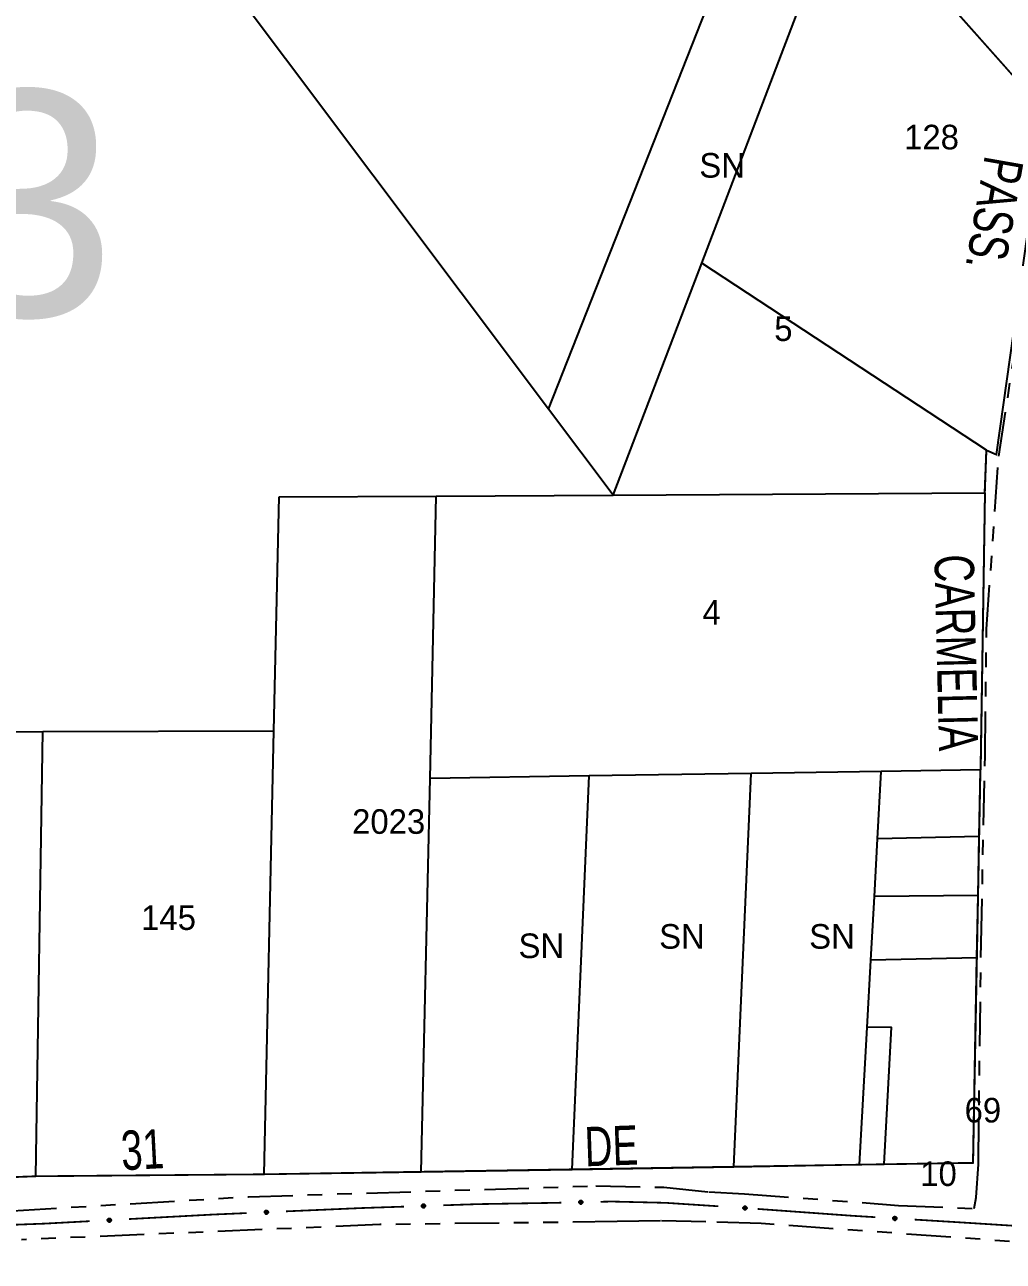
# Model space of a CAD drawing. Extents: x 203555 to 204724, y 4873703 to 4874787.
# Drawn here: x 203902.9 to 204002.4, y 4873927.7 to 4874053.5 of the extents above; entities that cross this region are included whole.
import ezdxf
from ezdxf.enums import TextEntityAlignment as Align

# ---------------------------------------------------------------- set-up
doc = ezdxf.new("R2010")
doc.units = 0
doc.header["$LTSCALE"] = 1.5
doc.header["$MEASUREMENT"] = 0
doc.linetypes.add('TRACO_25', pattern=[8, 3, -1, 1, -1, 1, -1])
for name, color, linetype in [('CD_MALHA_LOTES', 7, 'CONTINUOUS'), ('LM-TXT-LSB', 7, 'CONTINUOUS'), ('RU-QUADRA', 210, 'CONTINUOUS'), ('SV-EIXO-RUA-N-PAV', 6, 'CONTINUOUS'), ('SV-RUA-NAO-PAV', 7, 'CONTINUOUS'), ('SV-TXT-RUA-N-PAV', 7, 'CONTINUOUS'), ('SV-TXT-RUA-PAV', 7, 'CONTINUOUS'), ('Th_NmrPort', 1, 'CONTINUOUS')]:
    doc.layers.add(name, color=color, linetype=linetype)
doc.styles.add('ARIAL', font='ARIAL.SHX')
doc.styles.add('SWIS', font='swissko.ttf')

msp = doc.modelspace()

# ---------------------------------------------------------------- linework, layer by layer
at = {"layer": 'CD_MALHA_LOTES', "linetype": 'Continuous', "flags": 128}
for points in [[(203956.182964, 4874014.375671), (203980.004869, 4874074.841293)], [(203956.182964, 4874014.375671), (203911.557128, 4874073.857765)], [(203971.754451, 4874029.246173), (203986.362018, 4874067.530648)], [(204006.646082, 4874044.675619), (203986.362018, 4874067.530648)], [(204001.727172, 4874009.777481), (204006.646082, 4874044.675619)], [(203962.750791, 4874005.655009), (203971.754451, 4874029.246173)], [(204000.72207, 4874010.21107), (203971.754451, 4874029.246173)], [(203962.750791, 4874005.655009), (203956.182964, 4874014.375671)], [(204000.559052, 4874005.87044), (204000.72207, 4874010.21107)], [(204000.72207, 4874010.21107), (204001.727172, 4874009.777481)], [(203928.241454, 4873981.682399), (203928.769372, 4874005.461382)], [(203928.769372, 4874005.461382), (203944.762881, 4874005.552513)], [(203944.130024, 4873976.832348), (203944.762881, 4874005.552513)], [(203944.762881, 4874005.552513), (203962.750791, 4874005.655009)], [(203962.750791, 4874005.655009), (204000.559052, 4874005.87044)], [(204000.559052, 4874005.87044), (204000.114563, 4873977.706474)], [(203890.794593, 4873981.502063), (203904.7268, 4873981.595859)], [(203904.035669, 4873936.371715), (203904.7268, 4873981.595859)], [(203904.7268, 4873981.595859), (203928.241454, 4873981.682399)], [(203927.243885, 4873936.569601), (203928.241454, 4873981.682399)], [(203976.773608, 4873977.342035), (203960.304193, 4873977.084887)], [(203975.042473, 4873937.341713), (203976.773608, 4873977.342035)], [(203990.017752, 4873977.548826), (203976.773608, 4873977.342035)], [(203989.641257, 4873970.70145), (203990.017752, 4873977.548826)], [(204000.114563, 4873977.706474), (203990.017752, 4873977.548826)], [(203999.987952, 4873970.932169), (204000.114563, 4873977.706474)], [(203943.23127, 4873936.823577), (203944.130024, 4873976.832348)], [(203960.304193, 4873977.084887), (203944.130024, 4873976.832348)], [(203958.573893, 4873937.073475), (203960.304193, 4873977.084887)], [(203999.987952, 4873970.932169), (203989.641257, 4873970.70145)], [(203999.875937, 4873964.938803), (203999.987952, 4873970.932169)], [(203989.318199, 4873964.825943), (203989.641257, 4873970.70145)], [(203988.962379, 4873958.354595), (203989.318199, 4873964.825943)], [(203999.875937, 4873964.938803), (203989.318199, 4873964.825943)], [(203999.7572, 4873958.585766), (203999.875937, 4873964.938803)], [(203988.585116, 4873951.493259), (203988.962379, 4873958.354595)], [(203999.7572, 4873958.585766), (203988.962379, 4873958.354595)], [(203999.367556, 4873937.737916), (203999.7572, 4873958.585766)], [(203987.818452, 4873937.549806), (203988.585116, 4873951.493259)], [(203991.070015, 4873951.550423), (203988.585116, 4873951.493259)], [(203990.311784, 4873937.590417), (203991.070015, 4873951.550423)], [(203943.23127, 4873936.823577), (203958.573893, 4873937.073475)], [(203958.573893, 4873937.073475), (203975.042473, 4873937.341713)], [(203975.042473, 4873937.341713), (203987.818452, 4873937.549806)], [(203987.818452, 4873937.549806), (203990.311784, 4873937.590417)], [(203990.311784, 4873937.590417), (203999.367556, 4873937.737916)], [(203891.573186, 4873935.913116), (203904.035669, 4873936.371715)], [(203904.035669, 4873936.371715), (203927.243885, 4873936.569601)], [(203927.243885, 4873936.569601), (203943.23127, 4873936.823577)]]:
    msp.add_lwpolyline(points, dxfattribs=at)
at = {"layer": 'RU-QUADRA', "linetype": 'Continuous', "const_width": 0.18, "flags": 128}
msp.add_lwpolyline([(203868.307136, 4873935.056961), (203904.035669, 4873936.371715), (203927.243885, 4873936.569601), (203958.573893, 4873937.073475), (203975.042473, 4873937.341713), (203987.818452, 4873937.549806), (203990.311784, 4873937.590417), (203999.367556, 4873937.737916), (203999.7572, 4873958.585766), (203999.875937, 4873964.938803), (203999.987952, 4873970.932169), (204000.114563, 4873977.706474), (204000.559052, 4874005.87044), (204000.72207, 4874010.21107), (204001.727172, 4874009.777481), (204006.646082, 4874044.675619), (203986.362018, 4874067.530648), (203980.004869, 4874074.841293), (203972.298602, 4874083.703409), (203963.203589, 4874094.64501), (203954.507921, 4874105.106186), (203937.853234, 4874126.842605), (203923.259933, 4874145.035809)], dxfattribs=at)
at = {"layer": 'SV-EIXO-RUA-N-PAV', "const_width": 0.18}
for points in [[(203929.481699, 4873932.799742), (203936.475034, 4873933.105129)], [(203936.475034, 4873933.105129), (203937.229912, 4873933.138091)], [(203937.229912, 4873933.138091), (203941.471905, 4873933.281081)], [(203945.469635, 4873933.415837), (203948.467932, 4873933.516904)], [(203948.467932, 4873933.516904), (203948.995643, 4873933.534689)], [(203948.995643, 4873933.534689), (203956.466559, 4873933.66132)], [(203956.466559, 4873933.66132), (203956.795398, 4873933.666888)], [(203956.795398, 4873933.666888), (203957.466339, 4873933.682137)], [(203961.465306, 4873933.773026), (203962.465048, 4873933.795748)], [(203962.465048, 4873933.795748), (203962.612164, 4873933.799087)], [(203962.612164, 4873933.799087), (203967.463602, 4873933.682181)], [(203967.463602, 4873933.682181), (203968.098432, 4873933.666888)], [(203968.098432, 4873933.666888), (203973.45192, 4873933.315839)], [(203913.501187, 4873932.014454), (203921.489614, 4873932.444601)], [(203921.489614, 4873932.444601), (203922.0931, 4873932.477095)], [(203922.0931, 4873932.477095), (203925.485507, 4873932.625235)], [(203977.442758, 4873933.045548), (203986.419334, 4873932.396638)], [(203986.419334, 4873932.396638), (203987.135121, 4873932.344896)], [(203987.135121, 4873932.344896), (203989.413235, 4873932.205986)], [(203993.40582, 4873931.962535), (203997.398404, 4873931.719084)], [(203897.518945, 4873931.271578), (203904.513919, 4873931.536792)], [(203904.513919, 4873931.536792), (203904.907201, 4873931.5517)], [(203904.907201, 4873931.5517), (203909.506973, 4873931.799381)], [(203997.398404, 4873931.719084), (203997.975457, 4873931.6839)], [(203997.975457, 4873931.6839), (204005.382418, 4873931.213615)]]:
    msp.add_lwpolyline(points, dxfattribs=at)
at = {"layer": 'SV-EIXO-RUA-N-PAV'}
for points in [[(203943.323463, 4873933.453636), (203943.356352, 4873933.489835), (203943.392021, 4873933.51422), (203943.427624, 4873933.525996), (203943.461799, 4873933.528199), (203943.497016, 4873933.526514), (203943.532147, 4873933.516983), (203943.568795, 4873933.497766), (203943.605339, 4873933.465029), (203943.627918, 4873933.426848), (203943.641331, 4873933.39256), (203943.645679, 4873933.357057), (203943.64347, 4873933.322873), (203943.632362, 4873933.286708), (203943.612525, 4873933.249759), (203943.578717, 4873933.213809), (203943.543584, 4873933.190142), (203943.508848, 4873933.179656), (203943.473127, 4873933.17551), (203943.437195, 4873933.177661), (203943.402763, 4873933.187217), (203943.365597, 4873933.207256), (203943.330557, 4873933.241095), (203943.306552, 4873933.275866), (203943.295581, 4873933.310446), (203943.292291, 4873933.345705), (203943.293551, 4873933.381047), (203943.301663, 4873933.416761), (203943.323463, 4873933.453636)], [(203959.319678, 4873933.834369), (203959.352962, 4873933.870204), (203959.388896, 4873933.894197), (203959.424627, 4873933.905582), (203959.458824, 4873933.907409), (203959.49402, 4873933.905339), (203959.529045, 4873933.895422), (203959.56548, 4873933.875805), (203959.601662, 4873933.842668), (203959.623821, 4873933.804242), (203959.636857, 4873933.769809), (203959.640815, 4873933.73426), (203959.638231, 4873933.700102), (203959.626727, 4873933.664062), (203959.606486, 4873933.627332), (203959.572286, 4873933.591756), (203959.536895, 4873933.568476), (203959.502046, 4873933.558371), (203959.466282, 4873933.554618), (203959.430375, 4873933.557163), (203959.39605, 4873933.567095), (203959.359106, 4873933.587541), (203959.32444, 4873933.621762), (203959.300818, 4873933.656794), (203959.290227, 4873933.691493), (203959.287324, 4873933.726786), (203959.288972, 4873933.762112), (203959.297474, 4873933.797735), (203959.319678, 4873933.834369)], [(203976.027215, 4873933.258245), (203976.063745, 4873933.290765), (203976.10179, 4873933.311246), (203976.138439, 4873933.319194), (203976.172656, 4873933.317773), (203976.207497, 4873933.312377), (203976.241424, 4873933.299186), (203976.275837, 4873933.276205), (203976.308717, 4873933.23979), (203976.327135, 4873933.199437), (203976.33685, 4873933.163924), (203976.337423, 4873933.12816), (203976.331614, 4873933.094401), (203976.316747, 4873933.059612), (203976.293117, 4873933.024966), (203976.2557, 4873932.99279), (203976.218263, 4873932.972967), (203976.182613, 4873932.96621), (203976.146655, 4873932.965862), (203976.11115, 4873932.971797), (203976.077921, 4873932.984937), (203976.04308, 4873933.008791), (203976.011812, 4873933.046143), (203975.991615, 4873933.083256), (203975.984359, 4873933.118802), (203975.984814, 4873933.154211), (203975.989801, 4873933.189223), (203976.001641, 4873933.223879), (203976.027215, 4873933.258245)], [(203911.354688, 4873932.009113), (203911.386843, 4873932.045966), (203911.422015, 4873932.071063), (203911.457374, 4873932.083552), (203911.491498, 4873932.086441), (203911.526742, 4873932.085465), (203911.562057, 4873932.076641), (203911.599084, 4873932.058165), (203911.636279, 4873932.026169), (203911.65962, 4873931.988449), (203911.67372, 4873931.954438), (203911.678781, 4873931.919029), (203911.677259, 4873931.884808), (203911.66688, 4873931.848427), (203911.64779, 4873931.811087), (203911.614711, 4873931.774465), (203911.580061, 4873931.750097), (203911.545542, 4873931.738914), (203911.509912, 4873931.734052), (203911.473944, 4873931.73548), (203911.439327, 4873931.744341), (203911.401766, 4873931.76363), (203911.366053, 4873931.796757), (203911.341354, 4873931.831039), (203911.32969, 4873931.865391), (203911.325692, 4873931.900577), (203911.326242, 4873931.935938), (203911.333634, 4873931.971807), (203911.354688, 4873932.009113)], [(203927.335257, 4873932.816196), (203927.367784, 4873932.85272), (203927.403209, 4873932.877459), (203927.438693, 4873932.889589), (203927.472845, 4873932.892131), (203927.508077, 4873932.890797), (203927.543301, 4873932.881615), (203927.580138, 4873932.862764), (203927.617006, 4873932.830392), (203927.639963, 4873932.792437), (203927.653716, 4873932.758284), (203927.658418, 4873932.722826), (203927.656548, 4873932.688622), (203927.6458, 4873932.652348), (203927.626332, 4873932.615204), (203927.592884, 4873932.57892), (203927.557988, 4873932.554905), (203927.523358, 4873932.544073), (203927.48768, 4873932.539573), (203927.451727, 4873932.541366), (203927.417203, 4873932.550578), (203927.379839, 4873932.570247), (203927.344464, 4873932.603736), (203927.320115, 4873932.638266), (203927.3088, 4873932.672735), (203927.30516, 4873932.70796), (203927.306068, 4873932.743313), (203927.313824, 4873932.779106), (203927.335257, 4873932.816196)], [(203991.272813, 4873932.202882), (203991.308974, 4873932.235812), (203991.346787, 4873932.256719), (203991.383343, 4873932.26508), (203991.417574, 4873932.264045), (203991.452474, 4873932.259041), (203991.486548, 4873932.246234), (203991.521217, 4873932.223642), (203991.554505, 4873932.187599), (203991.573377, 4873932.147456), (203991.583491, 4873932.112055), (203991.584466, 4873932.076299), (203991.579038, 4873932.042477), (203991.564564, 4873932.007523), (203991.541326, 4873931.972612), (203991.504273, 4873931.940017), (203991.467062, 4873931.919774), (203991.431491, 4873931.912616), (203991.395538, 4873931.911863), (203991.359969, 4873931.917398), (203991.326594, 4873931.930163), (203991.291487, 4873931.953623), (203991.2598, 4873931.99062), (203991.239187, 4873932.027503), (203991.231531, 4873932.062965), (203991.231586, 4873932.098377), (203991.236179, 4873932.133443), (203991.247627, 4873932.16823), (203991.272813, 4873932.202882)]]:
    msp.add_lwpolyline(points, close=True, dxfattribs=at)
for points in [[(203943.292291, 4873933.345705), (203943.641331, 4873933.39256)], [(203943.293551, 4873933.381047), (203943.627918, 4873933.426848)], [(203943.295581, 4873933.310446), (203943.645679, 4873933.357057)], [(203943.296547, 4873933.327731), (203943.641836, 4873933.372138)], [(203943.296669, 4873933.364599), (203943.629592, 4873933.411319)], [(203943.301663, 4873933.416761), (203943.605339, 4873933.465029)], [(203943.302339, 4873933.398922), (203943.612032, 4873933.446224)], [(203943.304561, 4873933.292504), (203943.641575, 4873933.339362)], [(203943.306552, 4873933.275866), (203943.64347, 4873933.322873)], [(203943.313463, 4873933.43343), (203943.583608, 4873933.479399)], [(203943.320757, 4873933.257552), (203943.633224, 4873933.303582)], [(203943.323463, 4873933.453636), (203943.568795, 4873933.497766)], [(203943.330557, 4873933.241095), (203943.632362, 4873933.286708)], [(203943.342179, 4873933.472626), (203943.543094, 4873933.506704)], [(203943.351863, 4873933.225833), (203943.619418, 4873933.267619)], [(203943.356352, 4873933.489835), (203943.532147, 4873933.516983)], [(203943.365597, 4873933.207256), (203943.612525, 4873933.249759)], [(203943.376625, 4873933.503824), (203943.505767, 4873933.520464)], [(203943.389604, 4873933.1998), (203943.587883, 4873933.231059)], [(203943.392021, 4873933.51422), (203943.497016, 4873933.526514)], [(203943.402763, 4873933.187217), (203943.578717, 4873933.213809)], [(203943.424295, 4873933.18322), (203943.554755, 4873933.201271)], [(203943.437195, 4873933.177661), (203943.543584, 4873933.190142)], [(203959.287324, 4873933.726786), (203959.636857, 4873933.769809)], [(203959.288972, 4873933.762112), (203959.623821, 4873933.804242)], [(203959.290227, 4873933.691493), (203959.640815, 4873933.73426)], [(203959.291382, 4873933.708767), (203959.637137, 4873933.749382)], [(203959.291909, 4873933.745631), (203959.625325, 4873933.788695)], [(203959.297474, 4873933.797735), (203959.601662, 4873933.842668)], [(203959.297955, 4873933.77989), (203959.608149, 4873933.823792)], [(203959.299009, 4873933.673454), (203959.636517, 4873933.716611)], [(203959.300818, 4873933.656794), (203959.638231, 4873933.700102)], [(203959.309457, 4873933.814273), (203959.58009, 4873933.857276)], [(203959.314821, 4873933.638326), (203959.627774, 4873933.680926)], [(203959.319678, 4873933.834369), (203959.56548, 4873933.875805)], [(203959.32444, 4873933.621762), (203959.626727, 4873933.664062)], [(203959.338601, 4873933.853152), (203959.539878, 4873933.885024)], [(203959.345577, 4873933.606268), (203959.613575, 4873933.645116)], [(203959.352962, 4873933.870204), (203959.529045, 4873933.895422)], [(203959.359106, 4873933.587541), (203959.606486, 4873933.627332)], [(203959.373387, 4873933.88397), (203959.502704, 4873933.899193)], [(203959.38303, 4873933.579822), (203959.581641, 4873933.608904)], [(203959.388896, 4873933.894197), (203959.49402, 4873933.905339)], [(203959.39605, 4873933.567095), (203959.572286, 4873933.591756)], [(203959.417537, 4873933.562863), (203959.548187, 4873933.579481)], [(203959.430375, 4873933.557163), (203959.536895, 4873933.568476)], [(203975.989801, 4873933.189223), (203976.327135, 4873933.199437)], [(203975.991164, 4873933.172536), (203976.32716, 4873933.183818)], [(203976.000428, 4873933.206069), (203976.313386, 4873933.220384)], [(203976.001641, 4873933.223879), (203976.308717, 4873933.23979)], [(203976.015137, 4873933.239208), (203976.288626, 4873933.256375)], [(203976.027215, 4873933.258245), (203976.275837, 4873933.276205)], [(203976.047833, 4873933.27515), (203976.251224, 4873933.287809)], [(203976.063745, 4873933.290765), (203976.241424, 4873933.299186)], [(203976.085382, 4873933.302534), (203976.21556, 4873933.305436)], [(203976.10179, 4873933.311246), (203976.207497, 4873933.312377)], [(203911.325692, 4873931.900577), (203911.67372, 4873931.954438)], [(203911.326242, 4873931.935938), (203911.65962, 4873931.988449)], [(203911.32969, 4873931.919555), (203911.661607, 4873931.972957)], [(203911.330308, 4873931.882693), (203911.674635, 4873931.93403)], [(203911.333634, 4873931.971807), (203911.636279, 4873932.026169)], [(203911.334668, 4873931.953986), (203911.643349, 4873932.007503)], [(203911.345097, 4873931.98871), (203911.614263, 4873932.040099)], [(203911.354688, 4873932.009113), (203911.599084, 4873932.058165)], [(203911.373019, 4873932.028475), (203911.573209, 4873932.066585)], [(203911.386843, 4873932.045966), (203911.562057, 4873932.076641)], [(203911.406831, 4873932.060359), (203911.535613, 4873932.079592)], [(203911.422015, 4873932.071063), (203911.526742, 4873932.085465)], [(203927.30516, 4873932.70796), (203927.653716, 4873932.758284)], [(203927.306068, 4873932.743313), (203927.639963, 4873932.792437)], [(203927.3088, 4873932.672735), (203927.658418, 4873932.722826)], [(203927.30935, 4873932.726897), (203927.641792, 4873932.776925)], [(203927.309594, 4873932.69003), (203927.654424, 4873932.737868)], [(203927.313824, 4873932.779106), (203927.617006, 4873932.830392)], [(203927.314678, 4873932.761275), (203927.623886, 4873932.811655)], [(203927.317958, 4873932.654884), (203927.65449, 4873932.705091)], [(203927.320115, 4873932.638266), (203927.656548, 4873932.688622)], [(203927.325459, 4873932.795891), (203927.595133, 4873932.844545)], [(203927.334501, 4873932.620095), (203927.646495, 4873932.669231)], [(203927.335257, 4873932.816196), (203927.580138, 4873932.862764)], [(203927.344464, 4873932.603736), (203927.6458, 4873932.652348)], [(203927.353783, 4873932.835371), (203927.554349, 4873932.871446)], [(203927.365921, 4873932.588687), (203927.633047, 4873932.633132)], [(203927.367784, 4873932.85272), (203927.543301, 4873932.881615)], [(203927.379839, 4873932.570247), (203927.626332, 4873932.615204)], [(203927.387917, 4873932.86691), (203927.516888, 4873932.884834)], [(203927.403209, 4873932.877459), (203927.508077, 4873932.890797)], [(203927.403919, 4873932.56303), (203927.601878, 4873932.596259)], [(203927.417203, 4873932.550578), (203927.592884, 4873932.57892)], [(203927.438773, 4873932.546796), (203927.569047, 4873932.566143)], [(203927.451727, 4873932.541366), (203927.557988, 4873932.554905)], [(203975.984359, 4873933.118802), (203976.337423, 4873933.12816)], [(203975.984814, 4873933.154211), (203976.33685, 4873933.163924)], [(203975.987147, 4873933.135889), (203976.335194, 4873933.143562)], [(203975.991393, 4873933.100011), (203976.331472, 4873933.110998)], [(203975.991615, 4873933.083256), (203976.331614, 4873933.094401)], [(203976.003806, 4873933.063544), (203976.319387, 4873933.076301)], [(203976.011812, 4873933.046143), (203976.316747, 4873933.059612)], [(203976.031386, 4873933.028716), (203976.301859, 4873933.041998)], [(203976.04308, 4873933.008791), (203976.293117, 4873933.024966)], [(203976.066165, 4873932.99884), (203976.266638, 4873933.008974)], [(203976.077921, 4873932.984937), (203976.2557, 4873932.99279)], [(203976.09891, 4873932.978688), (203976.230547, 4873932.982853)], [(203976.11115, 4873932.971797), (203976.218263, 4873932.972967)], [(203991.231531, 4873932.062965), (203991.584466, 4873932.076299)], [(203991.231586, 4873932.098377), (203991.583491, 4873932.112055)], [(203991.234125, 4873932.080082), (203991.582064, 4873932.091676)], [(203991.236179, 4873932.133443), (203991.573377, 4873932.147456)], [(203991.237729, 4873932.116773), (203991.573577, 4873932.131838)], [(203991.238776, 4873932.044255), (203991.578709, 4873932.059071)], [(203991.239187, 4873932.027503), (203991.579038, 4873932.042477)], [(203991.246616, 4873932.150408), (203991.559392, 4873932.168246)], [(203991.247627, 4873932.16823), (203991.554505, 4873932.187599)], [(203991.251599, 4873932.00793), (203991.567016, 4873932.02424)], [(203991.2598, 4873931.99062), (203991.564564, 4873932.007523)], [(203991.26095, 4873932.18371), (203991.534229, 4873932.203957)], [(203991.272813, 4873932.202882), (203991.521217, 4873932.223642)], [(203991.279569, 4873931.973415), (203991.549875, 4873931.989742)], [(203991.291487, 4873931.953623), (203991.541326, 4873931.972612)], [(203991.293239, 4873932.220019), (203991.496475, 4873932.234967)], [(203991.308974, 4873932.235812), (203991.486548, 4873932.246234)], [(203991.314682, 4873931.943933), (203991.515028, 4873931.956323)], [(203991.326594, 4873931.930163), (203991.504273, 4873931.940017)], [(203991.330478, 4873932.247823), (203991.460615, 4873932.252192)], [(203991.346787, 4873932.256719), (203991.452474, 4873932.259041)], [(203991.347652, 4873931.924151), (203991.479234, 4873931.929798)], [(203911.32969, 4873931.865391), (203911.678781, 4873931.919029)], [(203911.339029, 4873931.847634), (203911.675033, 4873931.901255)], [(203911.341354, 4873931.831039), (203911.677259, 4873931.884808)], [(203911.355924, 4873931.813015), (203911.667403, 4873931.865315)], [(203911.366053, 4873931.796757), (203911.66688, 4873931.848427)], [(203911.387661, 4873931.781927), (203911.654322, 4873931.829082)], [(203911.401766, 4873931.76363), (203911.64779, 4873931.811087)], [(203911.425917, 4873931.756657), (203911.623529, 4873931.791895)], [(203911.439327, 4873931.744341), (203911.614711, 4873931.774465)], [(203911.460935, 4873931.740778), (203911.591006, 4873931.761447)], [(203911.473944, 4873931.73548), (203911.580061, 4873931.750097)], [(203991.359969, 4873931.917398), (203991.467062, 4873931.919774)]]:
    msp.add_lwpolyline(points, dxfattribs=at)
at = {"layer": 'SV-RUA-NAO-PAV', "linetype": 'TRACO_25'}
for points in [[(203901.649477, 4873932.856566, 5.99959), (203925.674621, 4873934.288929, 6.100271), (203961.003784, 4873935.385213, 6.441038), (203967.90367, 4873935.253995, 6.472017), (203972.472774, 4873934.787636, 6.557209), (203976.102183, 4873934.597507, 6.626911), (203991.782946, 4873933.411186, 6.735337), (203999.477068, 4873933.087916, 6.735337), (203999.686975, 4873934.21273, 6.735337), (203999.894719, 4873937.60589, 6.735337), (204000.171712, 4873960.076921, 6.735337), (204000.587201, 4873979.154792, 6.735337), (204000.725697, 4873992.000328, 6.735337), (204001.972164, 4874009.623988, 6.735337), (204005.711566, 4874034.103216, 6.735337), (204007.373522, 4874044.871306, 6.735337), (204007.304273, 4874047.018, 6.735337), (204007.235025, 4874049.995671, 6.735337), (204007.096529, 4874052.973342, 6.735337), (204006.913995, 4874054.908508, 6.735337)], [(204116.905547, 4873929.906501, 8.903853), (204098.243558, 4873930.958669, 8.710236), (204092.672838, 4873930.927356, 8.408192), (204086.630399, 4873930.695096, 8.253298), (204080.897348, 4873930.150149, 8.199085), (204059.929117, 4873928.102561, 7.625978), (204054.852833, 4873927.722747, 7.625978), (204050.38203, 4873927.80777, 7.579509), (204045.070622, 4873928.29632, 7.440104), (204040.762994, 4873928.943404, 7.385891), (204018.597595, 4873929.074277, 7.029635), (204014.312403, 4873929.15577, 6.975422), (204009.05979, 4873929.312178, 6.975422), (203977.800926, 4873931.553689, 6.758571), (203972.161373, 4873931.741676, 6.743082), (203967.577589, 4873931.828848, 6.712103), (203963.144464, 4873931.759753, 6.696613), (203939.033958, 4873931.451265, 6.472017), (203902.583113, 4873929.916109, 6.108016)]]:
    msp.add_polyline3d(points, dxfattribs=at)

# ---------------------------------------------------------------- texts
at = {"layer": 'LM-TXT-LSB', "style": 'SWIS'}
msp.add_text('63', height=23, dxfattribs=at).set_placement((203876.456143, 4874023.825645))
at = {"layer": 'SV-TXT-RUA-N-PAV', "style": 'ARIAL', "width": 0.7}
for s, rotation, p in [('31', 3, (203912.804366, 4873936.977694)), ('DE', 2, (203959.917893, 4873937.374997))]:
    msp.add_text(s, height=4, rotation=rotation, dxfattribs=at).set_placement(p)
at = {"layer": 'SV-TXT-RUA-PAV', "style": 'ARIAL', "width": 0.7}
for s, rotation, p in [('PASS.', 260.05362182, (204000.575529, 4874040.291846)), ('CARMELIA', 271.35365662, (203995.426455, 4873999.573022))]:
    msp.add_text(s, height=4, rotation=rotation, dxfattribs=at).set_placement(p)
at = {"layer": 'Th_NmrPort', "color": 1}
for s, p in [('128', (203992.346839, 4874042.0679)), ('SN', (203971.515705, 4874039.19464)), ('5', (203979.137774, 4874022.574496)), ('4', (203971.832667, 4873993.725275)), ('2023', (203936.199167, 4873972.449459)), ('145', (203914.74103, 4873962.674086)), ('SN', (203953.127253, 4873959.813001)), ('SN', (203967.432678, 4873960.766696)), ('SN', (203982.691797, 4873960.766696)), ('69', (203998.497741, 4873943.092018)), ('10', (203993.986933, 4873936.629366))]:
    msp.add_text(s, height=2.5, dxfattribs=at).set_placement(p, align=Align.MIDDLE_LEFT)

doc.saveas('drawing.dxf')
